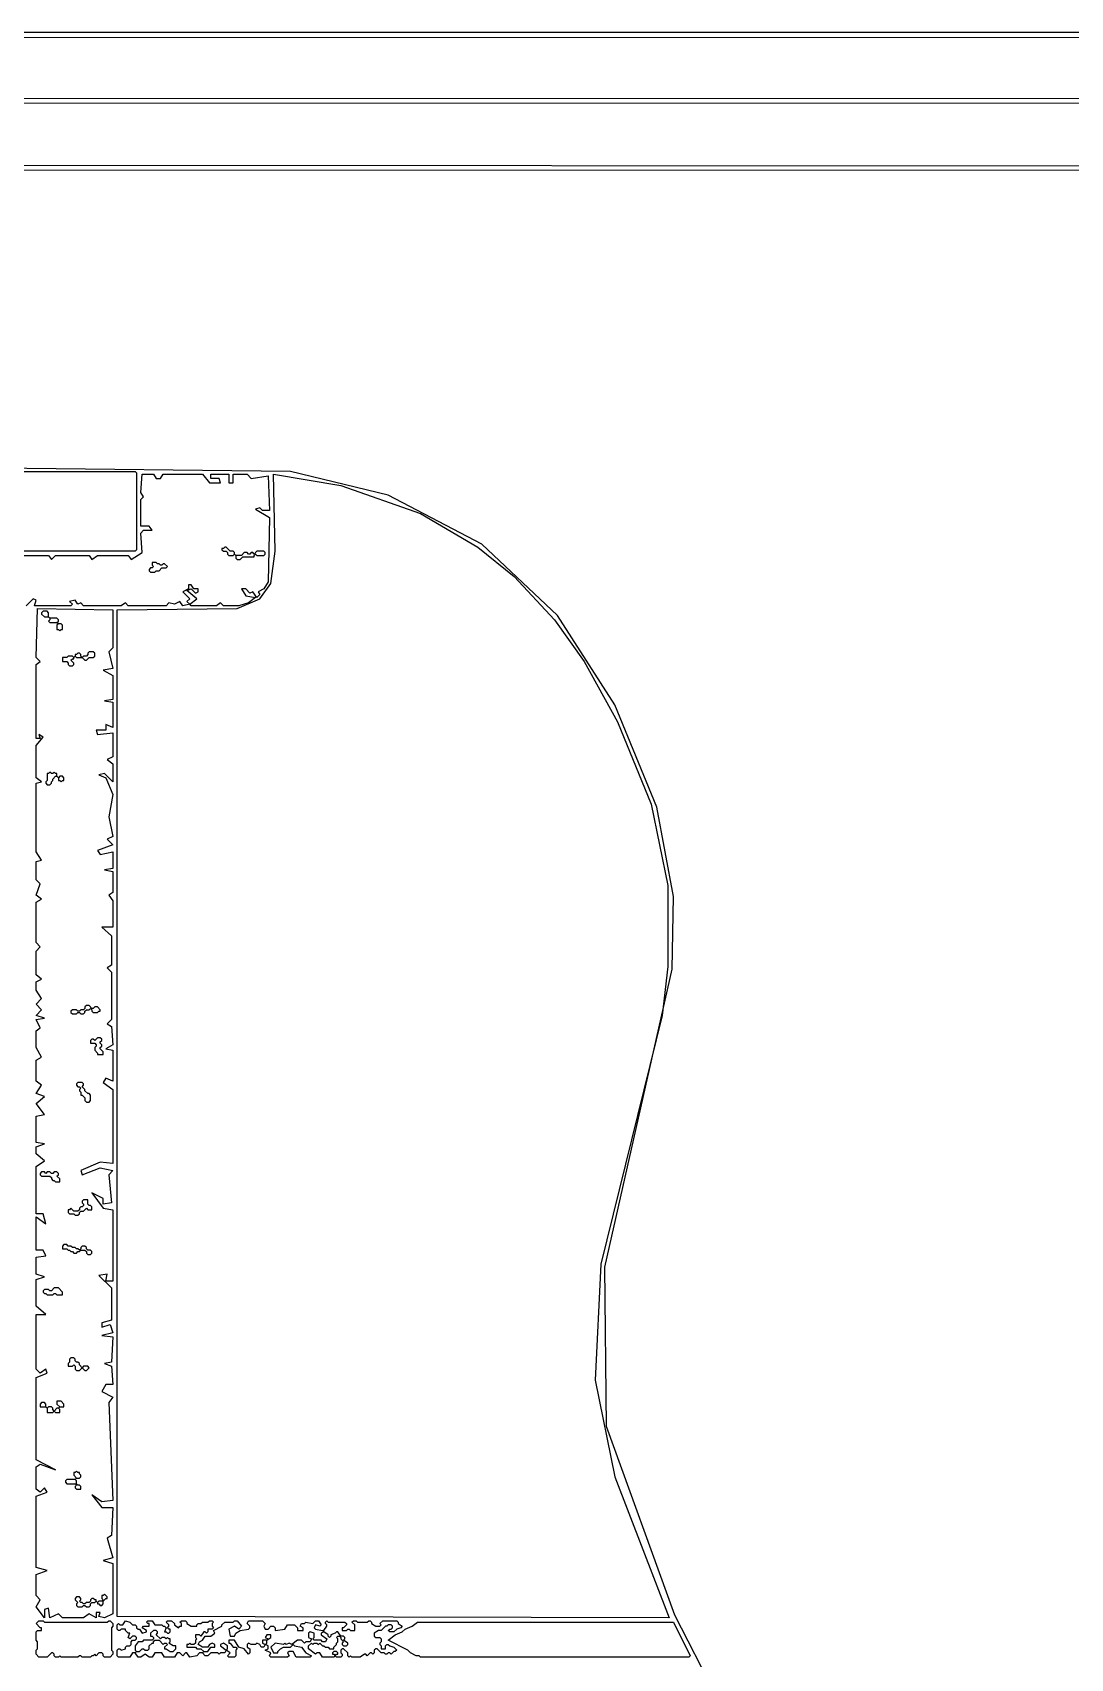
# Model space of a CAD drawing. Extents: x 17 to 323, y -435 to -5.
# Drawn here: x 95.6 to 169.8, y -121 to -4.7 of the extents above; entities that cross this region are included whole.
import ezdxf

# ---------------------------------------------------------------- set-up
doc = ezdxf.new("R2010")
doc.units = 0

msp = doc.modelspace()

# ---------------------------------------------------------------- linework, layer by layer
at = {"layer": 'CONTOURS'}
for p, q in [((322.7, -4.7), (17, -4.7)), ((17.3, -5), (322.5, -5.1)), ((318.1, -9.5), (21.6, -9.4)), ((21.9, -9.7), (317.8, -9.8)), ((313.3, -14.3), (26.4, -14.2)), ((26.7, -14.5), (313, -14.6)), ((114, -36.1), (86.5, -35.8)), ((93.8, -36.1), (102.9, -36.1)), ((102.9, -36.1), (103, -36.2)), ((103, -36.2), (103, -41.7)), ((103.3, -37.6), (103.4, -36.3)), ((103.4, -36.3), (104.2, -36.3)), ((104.2, -36.3), (104.4, -36.6)), ((104.4, -36.6), (104.7, -36.6)), ((104.7, -36.6), (104.9, -36.3)), ((104.9, -36.3), (107.7, -36.3)), ((107.7, -36.3), (108.2, -36.9)), ((108.2, -36.9), (109, -36.9)), ((108.3, -36.6), (108.3, -36.3)), ((108.3, -36.3), (109.6, -36.3)), ((108.9, -36.6), (108.3, -36.6)), ((109, -36.9), (108.9, -36.6)), ((109.6, -36.3), (109.6, -36.9)), ((109.6, -36.9), (109.9, -36.9)), ((109.9, -36.9), (109.9, -36.3)), ((109.9, -36.3), (110.9, -36.3)), ((110.9, -36.3), (111.2, -36.6)), ((111.2, -36.6), (112.4, -36.4)), ((112.4, -36.4), (112.5, -38.9)), ((112.8, -36.3), (117.6, -37.1)), ((112.9, -41.8), (112.8, -36.3)), ((121, -37.8), (114, -36.1)), ((117.6, -37.1), (123.3, -39.1)), ((103.5, -37.9), (103.3, -37.6)), ((103.3, -38.1), (103.5, -37.9)), ((103.3, -40), (103.3, -38.1)), ((127.7, -41.3), (121, -37.8)), ((111.8, -38.7), (111.5, -38.8)), ((111.5, -38.8), (112.5, -39.4)), ((112, -38.9), (111.8, -38.7)), ((112.5, -38.9), (112, -38.9)), ((112.5, -39.4), (112.4, -44)), ((123.3, -39.1), (127.4, -41.5)), ((103.9, -40), (103.3, -40)), ((103.3, -40.5), (103.5, -40.3)), ((103.4, -41.9), (103.3, -40.5)), ((103.5, -40.3), (104.1, -40.3)), ((104.1, -40.3), (103.9, -40)), ((102.9, -41.8), (94.7, -41.8)), ((103, -41.7), (102.9, -41.8)), ((109.1, -41.6), (109.1, -41.7)), ((109.2, -41.6), (109.1, -41.6)), ((109.1, -41.7), (109.2, -41.8)), ((109.3, -41.5), (109.2, -41.6)), ((109.2, -41.8), (109.4, -41.8)), ((109.4, -41.5), (109.3, -41.5)), ((109.7, -41.8), (109.4, -41.5)), ((109.4, -41.8), (109.5, -41.9)), ((109.9, -41.8), (109.7, -41.8)), ((110, -41.9), (109.9, -41.8)), ((111.6, -41.8), (111.4, -42)), ((112.1, -41.8), (111.6, -41.8)), ((112.2, -41.9), (112.1, -41.8)), ((112.6, -44.1), (112.9, -41.8)), ((127.4, -41.5), (130, -43.6)), ((133.1, -46.4), (127.7, -41.3)), ((94.2, -42.1), (96.7, -42.1)), ((96.7, -42.1), (96.9, -42.4)), ((96.9, -42.4), (97.2, -42.1)), ((97.2, -42.1), (99.6, -42.1)), ((99.6, -42.1), (99.8, -42.4)), ((99.8, -42.4), (100.2, -42.1)), ((100.2, -42.1), (102.4, -42.1)), ((102.4, -42.1), (102.6, -42.4)), ((102.6, -42.4), (103.4, -41.9)), ((104, -43), (103.9, -43.1)), ((104.1, -43), (104, -43)), ((104.4, -42.6), (104.1, -42.6)), ((104.1, -42.6), (104.1, -42.8)), ((104.1, -42.8), (104.2, -42.9)), ((104.2, -42.9), (104.1, -43)), ((104.5, -42.7), (104.4, -42.6)), ((104.6, -42.7), (104.5, -42.7)), ((104.7, -42.8), (104.6, -42.7)), ((104.6, -43.2), (104.8, -43)), ((104.8, -42.8), (104.7, -42.8)), ((104.9, -42.7), (104.8, -42.8)), ((104.8, -43), (105.1, -43)), ((105, -42.7), (104.9, -42.7)), ((105.2, -42.9), (105, -42.7)), ((105.1, -43), (105.2, -42.9)), ((109.5, -41.9), (109.5, -42)), ((109.5, -42), (109.6, -42.1)), ((109.6, -42.1), (109.9, -42.1)), ((109.9, -42.1), (110, -42)), ((110, -42), (110, -41.9)), ((110, -42), (110.1, -42.1)), ((110.1, -42.1), (110, -42)), ((110.1, -42.1), (110.1, -42.3)), ((110.5, -42.1), (110.1, -42.1)), ((110.1, -42.3), (110.2, -42.4)), ((110.2, -42.4), (110.4, -42.4)), ((110.4, -42.4), (110.6, -42.2)), ((110.7, -41.9), (110.5, -42.1)), ((110.6, -42.2), (111.4, -42.2)), ((110.9, -41.9), (110.7, -41.9)), ((111, -42), (110.9, -41.9)), ((111.1, -42), (111, -42)), ((111.2, -41.9), (111.1, -42)), ((111.3, -41.9), (111.2, -41.9)), ((111.4, -42), (111.3, -41.9)), ((111.4, -42.1), (111.5, -42)), ((111.4, -42.2), (111.4, -42.1)), ((111.5, -42), (111.6, -42.1)), ((111.6, -42.1), (112.1, -42.1)), ((112.1, -42.1), (112.2, -42)), ((112.2, -42), (112.2, -41.9)), ((103.9, -43.1), (103.9, -43.2)), ((103.9, -43.2), (104, -43.3)), ((104, -43.3), (104.3, -43.3)), ((104.3, -43.3), (104.4, -43.2)), ((104.4, -43.2), (104.6, -43.2)), ((111.8, -45.2), (112.6, -44.1)), ((112.4, -44), (112.1, -44.5)), ((130, -43.6), (132.9, -46.7)), ((95.6, -45.2), (95.1, -45.7)), ((95.8, -45.3), (95.6, -45.2)), ((95.7, -45.7), (95.8, -45.3)), ((98.6, -45.3), (98.2, -45.4)), ((98.8, -45.6), (98.6, -45.3)), ((106.7, -44.5), (106.3, -44.7)), ((106.3, -44.7), (106.8, -45.2)), ((106.6, -44.6), (106.9, -44.5)), ((107.3, -45.2), (106.6, -44.6)), ((106.8, -45.2), (106.6, -45.4)), ((106.9, -44.2), (106.7, -44.2)), ((106.7, -44.2), (106.7, -44.5)), ((106.8, -45.6), (107.3, -45.2)), ((107.1, -44.5), (106.9, -44.2)), ((106.9, -44.5), (107.2, -44.8)), ((107.4, -44.5), (107.1, -44.5)), ((107.2, -44.8), (107.4, -44.7)), ((107.4, -44.7), (107.4, -44.5)), ((110.2, -45.9), (111.8, -45.2)), ((110.8, -44.5), (110.5, -44.5)), ((110.5, -44.5), (110.8, -45)), ((111.1, -44.8), (110.8, -44.5)), ((110.8, -45), (111.5, -45.1)), ((111.5, -45.1), (111, -45.5)), ((111.3, -44.7), (111.1, -44.8)), ((111.6, -45.1), (111.3, -44.7)), ((111.8, -44.9), (111.6, -45.1)), ((112.1, -44.5), (111.7, -44.7)), ((111.7, -44.7), (111.8, -44.9)), ((98.3, -45.7), (95.7, -45.7)), ((95.8, -49.4), (95.9, -45.9)), ((95.9, -45.9), (101.3, -46)), ((96.3, -46.1), (96.2, -46.2)), ((96.2, -46.2), (96.2, -46.3)), ((96.2, -46.3), (96.4, -46.5)), ((96.6, -46.1), (96.3, -46.1)), ((96.4, -46.5), (96.7, -46.5)), ((96.7, -46.2), (96.6, -46.1)), ((96.7, -46.5), (96.7, -46.2)), ((96.7, -46.5), (96.8, -46.6)), ((96.8, -46.6), (96.7, -46.5)), ((98.2, -45.4), (98.4, -45.6)), ((98.4, -45.6), (98.3, -45.7)), ((99, -45.5), (98.8, -45.6)), ((99.2, -45.7), (99, -45.5)), ((101.9, -45.7), (99.2, -45.7)), ((101.3, -46), (101.3, -48.7)), ((101.6, -46), (110.2, -45.9)), ((101.6, -118), (101.6, -46)), ((102.2, -45.5), (101.9, -45.7)), ((102.4, -45.7), (102.2, -45.5)), ((105.1, -45.7), (102.4, -45.7)), ((105.3, -45.5), (105.1, -45.7)), ((105.7, -45.6), (105.3, -45.5)), ((106.1, -45.4), (105.7, -45.6)), ((106.3, -45.7), (106.1, -45.4)), ((106.8, -45.6), (106.3, -45.7)), ((106.6, -45.4), (106.8, -45.6)), ((106.9, -45.7), (106.8, -45.6)), ((108.7, -45.7), (106.9, -45.7)), ((109, -45.5), (108.7, -45.7)), ((109.2, -45.7), (109, -45.5)), ((110.3, -45.7), (109.2, -45.7)), ((111, -45.5), (110.3, -45.7)), ((137.2, -52.8), (133.1, -46.4)), ((96.8, -46.7), (96.7, -46.8)), ((96.7, -46.8), (96.8, -46.9)), ((96.8, -46.6), (96.8, -46.7)), ((97.3, -46.6), (96.8, -46.6)), ((96.8, -46.9), (97.3, -46.9)), ((97.4, -46.7), (97.3, -46.6)), ((97.3, -46.9), (97.4, -46.8)), ((97.3, -46.9), (97.4, -47)), ((97.4, -47), (97.3, -46.9)), ((97.4, -47), (97.3, -47.1)), ((97.3, -47.1), (97.3, -47.4)), ((97.3, -47.4), (97.4, -47.4)), ((97.4, -46.8), (97.4, -46.7)), ((97.6, -47), (97.4, -47)), ((97.4, -47.4), (97.5, -47.5)), ((97.5, -47.5), (97.6, -47.4)), ((97.7, -47.1), (97.6, -47)), ((97.6, -47.4), (97.7, -47.4)), ((97.7, -47.4), (97.7, -47.1)), ((132.9, -46.7), (135, -49.7)), ((101.3, -48.7), (101, -49)), ((96.1, -49.7), (95.8, -49.4)), ((95.8, -49.9), (96.1, -49.7)), ((95.8, -55.2), (95.8, -49.9)), ((98, -49.4), (97.7, -49.4)), ((97.7, -49.4), (97.7, -49.7)), ((97.7, -49.7), (98, -49.7)), ((98.1, -49.3), (98, -49.4)), ((98, -49.7), (98.1, -49.8)), ((98.4, -49.3), (98.1, -49.3)), ((98.1, -49.8), (98.1, -49.9)), ((98.1, -49.9), (98.2, -50)), ((98.2, -50), (98.4, -50)), ((98.3, -49.6), (98.4, -49.5)), ((98.5, -49.8), (98.3, -49.6)), ((98.5, -49.4), (98.4, -49.3)), ((98.4, -49.5), (98.5, -49.5)), ((98.4, -50), (98.5, -49.9)), ((98.6, -49.3), (98.5, -49.4)), ((98.5, -49.4), (98.6, -49.3)), ((98.5, -49.5), (98.5, -49.4)), ((98.5, -49.9), (98.5, -49.8)), ((98.7, -49.2), (98.6, -49.2)), ((98.6, -49.2), (98.6, -49.3)), ((98.6, -49.3), (98.7, -49.4)), ((98.8, -49.1), (98.7, -49.2)), ((98.7, -49.4), (99.1, -49.4)), ((98.9, -49.1), (98.8, -49.1)), ((99, -49.2), (98.9, -49.1)), ((99, -49.3), (99, -49.2)), ((99.1, -49.4), (99, -49.3)), ((99.2, -49.3), (99.1, -49.4)), ((99.1, -49.4), (99.3, -49.6)), ((99.4, -49.3), (99.2, -49.3)), ((99.3, -49.6), (99.4, -49.6)), ((99.5, -49.2), (99.4, -49.3)), ((99.4, -49.6), (99.6, -49.4)), ((99.6, -49), (99.5, -49.1)), ((99.5, -49.1), (99.5, -49.2)), ((99.9, -49), (99.6, -49)), ((99.6, -49.4), (99.9, -49.4)), ((100, -49.1), (99.9, -49)), ((99.9, -49.4), (100, -49.3)), ((100, -49.3), (100, -49.1)), ((101, -49), (101.3, -50.2)), ((135, -49.7), (137.4, -54)), ((101.3, -50.2), (100.6, -50.3)), ((100.6, -50.3), (101.3, -50.7)), ((101.3, -50.7), (101.3, -52.4)), ((101.3, -52.4), (100.7, -52.5)), ((100.7, -52.5), (101.3, -52.6)), ((101.3, -52.6), (101.3, -54.4)), ((140.2, -60.1), (137.2, -52.8)), ((100.8, -54.6), (100.1, -54.6)), ((100.1, -54.6), (100.2, -54.9)), ((101.3, -54.4), (100.8, -54.2)), ((100.8, -54.2), (100.8, -54.6)), ((137.4, -54), (139.8, -59.9)), ((95.8, -55.7), (96.3, -55.1)), ((96.1, -55.2), (95.8, -55.2)), ((95.8, -58), (95.8, -55.7)), ((96.3, -55.1), (96, -54.9)), ((96, -54.9), (96.1, -55.2)), ((100.2, -54.9), (101.3, -54.8)), ((101.3, -54.8), (101.3, -56.5)), ((101.3, -56.5), (100.9, -56.7)), ((100.9, -56.7), (101.3, -57)), ((96.2, -58.3), (95.8, -58)), ((96.7, -57.7), (96.6, -57.7)), ((96.6, -57.7), (96.6, -58.2)), ((96.8, -57.6), (96.7, -57.7)), ((96.9, -57.7), (96.8, -57.6)), ((97, -57.7), (96.9, -57.7)), ((97.1, -57.6), (97, -57.7)), ((97, -58.1), (97.2, -57.9)), ((97, -58.2), (97, -58.1)), ((97.2, -57.7), (97.1, -57.6)), ((97.3, -57.7), (97.2, -57.7)), ((97.2, -57.9), (97.3, -57.9)), ((97.3, -57.9), (97.3, -57.7)), ((97.3, -57.9), (97.4, -58)), ((97.4, -58), (97.3, -57.9)), ((97.5, -57.9), (97.4, -58)), ((97.4, -58), (97.4, -58.2)), ((97.7, -57.9), (97.5, -57.9)), ((97.8, -58), (97.7, -57.9)), ((97.8, -58.2), (97.8, -58)), ((100.7, -57.7), (100.3, -57.8)), ((100.3, -57.8), (100.8, -58)), ((101.3, -58.3), (100.7, -57.7)), ((100.8, -58), (101.3, -59.2)), ((101.3, -57), (101.3, -58.3)), ((95.8, -58.4), (96.2, -58.3)), ((95.8, -63.3), (95.8, -58.4)), ((96.6, -58.2), (96.5, -58.3)), ((96.5, -58.3), (96.5, -58.4)), ((96.5, -58.4), (96.6, -58.5)), ((96.6, -58.5), (96.8, -58.5)), ((96.8, -58.5), (96.9, -58.4)), ((96.9, -58.3), (97, -58.2)), ((96.9, -58.4), (96.9, -58.3)), ((97.4, -58.2), (97.5, -58.2)), ((97.5, -58.2), (97.6, -58.3)), ((97.6, -58.3), (97.7, -58.2)), ((97.7, -58.2), (97.8, -58.2)), ((101.3, -59.2), (101, -60.8)), ((139.8, -59.9), (141, -65.7)), ((141.4, -66.5), (140.2, -60.1)), ((101, -60.8), (101.3, -62.2)), ((101.3, -62.8), (100.2, -63.2)), ((101.3, -62.2), (100.9, -62.4)), ((100.9, -62.4), (101.3, -62.8)), ((96.2, -63.9), (95.8, -63.3)), ((95.8, -64), (96.2, -63.9)), ((100.2, -63.2), (100.4, -63.5)), ((100.4, -63.5), (101.3, -63.3)), ((101.3, -63.3), (101.3, -64.5)), ((95.8, -65.3), (95.8, -64)), ((101.3, -64.5), (100.7, -64.6)), ((100.7, -64.6), (101.3, -64.7)), ((101.3, -64.7), (101.3, -66.2)), ((96.1, -65.6), (95.8, -65.3)), ((95.8, -66.4), (96.1, -65.6)), ((101.3, -66.2), (101, -66.4)), ((141, -65.7), (141, -71.5)), ((96.2, -66.7), (95.8, -66.4)), ((95.8, -66.9), (96.2, -66.7)), ((95.8, -69.8), (95.8, -66.9)), ((101, -66.4), (101.3, -66.8)), ((101.3, -66.8), (101.3, -68.7)), ((141.3, -71.7), (141.4, -66.5)), ((101.3, -68.7), (100.5, -68.7)), ((100.5, -68.7), (101.2, -69.3)), ((101.2, -69.3), (101.2, -71.4)), ((96.1, -70.1), (95.8, -69.8)), ((95.8, -70.4), (96.1, -70.1)), ((95.8, -72.1), (95.8, -70.4)), ((96.2, -72.4), (95.8, -72.1)), ((101.2, -71.4), (100.9, -71.6)), ((100.9, -71.6), (101.2, -71.9)), ((101.2, -71.9), (101.2, -75.3)), ((136.5, -93), (141.3, -71.7)), ((141, -71.5), (140.6, -75)), ((95.8, -72.6), (96.2, -72.4)), ((95.8, -73.2), (95.8, -72.6)), ((96.2, -73.8), (95.8, -73.2)), ((95.8, -74.2), (96.2, -73.8)), ((96.2, -74.6), (95.8, -74.2)), ((99.4, -74.3), (99.3, -74.4)), ((99.3, -74.4), (99.3, -74.5)), ((99.6, -74.3), (99.4, -74.3)), ((99.8, -74.5), (99.6, -74.3)), ((100, -74.4), (99.9, -74.5)), ((100.2, -74.4), (100, -74.4)), ((100.4, -74.6), (100.2, -74.4)), ((95.8, -75), (96.2, -74.6)), ((96.4, -75.2), (95.8, -75)), ((95.8, -75.3), (96.4, -75.2)), ((96.1, -75.9), (95.8, -75.3)), ((98.4, -74.6), (98.3, -74.7)), ((98.3, -74.7), (98.3, -74.8)), ((98.3, -74.8), (98.4, -74.9)), ((98.7, -74.6), (98.4, -74.6)), ((98.4, -74.9), (98.7, -74.9)), ((98.8, -74.7), (98.7, -74.6)), ((98.7, -74.9), (98.8, -74.8)), ((98.9, -74.7), (98.8, -74.7)), ((98.8, -74.8), (98.9, -74.8)), ((99, -74.6), (98.9, -74.7)), ((98.9, -74.8), (99, -74.9)), ((99.2, -74.6), (99, -74.6)), ((99, -74.9), (99.2, -74.9)), ((99.3, -74.5), (99.2, -74.6)), ((99.2, -74.9), (99.3, -74.8)), ((99.3, -74.7), (99.4, -74.6)), ((99.3, -74.8), (99.3, -74.7)), ((99.4, -74.6), (99.6, -74.6)), ((99.6, -74.6), (99.7, -74.5)), ((99.7, -74.5), (99.8, -74.6)), ((99.9, -74.5), (99.8, -74.5)), ((99.8, -74.6), (99.8, -74.7)), ((99.8, -74.7), (99.9, -74.8)), ((99.9, -74.8), (100.2, -74.8)), ((100.2, -74.8), (100.3, -74.7)), ((100.3, -74.7), (100.4, -74.7)), ((100.4, -74.7), (100.4, -74.6)), ((101.2, -75.3), (100.9, -75.6)), ((140.6, -75), (136.2, -92.8)), ((95.8, -76.1), (96.1, -75.9)), ((95.8, -77.3), (95.8, -76.1)), ((99.8, -76.7), (99.7, -76.8)), ((99.9, -76.7), (99.8, -76.7)), ((100, -76.8), (99.9, -76.7)), ((100.2, -76.6), (100, -76.8)), ((100.4, -76.6), (100.2, -76.6)), ((100.5, -76.7), (100.4, -76.6)), ((100.5, -76.8), (100.5, -76.7)), ((100.9, -75.6), (101.2, -75.8)), ((101.2, -75.8), (101.3, -77.1)), ((96.2, -78), (95.8, -77.3)), ((99.7, -76.8), (99.7, -77)), ((99.7, -77), (100, -77)), ((100, -77), (100.1, -77.1)), ((100.1, -77.2), (100, -77.3)), ((100, -77.3), (100, -77.5)), ((100, -77.5), (100.2, -77.7)), ((100.1, -77.1), (100.1, -77.2)), ((100.2, -77.7), (100.2, -77.8)), ((100.2, -77.8), (100.6, -77.8)), ((100.4, -76.9), (100.5, -76.8)), ((100.4, -77), (100.4, -76.9)), ((100.5, -77.1), (100.4, -77)), ((100.4, -77.3), (100.5, -77.2)), ((100.4, -77.4), (100.4, -77.3)), ((100.6, -77.6), (100.4, -77.4)), ((100.5, -77.2), (100.5, -77.1)), ((100.6, -77.8), (100.6, -77.6)), ((101.3, -77.1), (100.8, -77.4)), ((100.8, -77.4), (101.3, -77.5)), ((101.3, -77.5), (101.3, -79.7)), ((95.8, -78.2), (96.2, -78)), ((95.8, -79.7), (95.8, -78.2)), ((96.2, -80), (95.8, -79.7)), ((95.8, -80.6), (96.2, -80)), ((98.8, -79.8), (98.7, -79.9)), ((98.7, -79.9), (98.7, -80)), ((98.7, -80), (98.8, -80.1)), ((99.1, -79.8), (98.8, -79.8)), ((98.8, -80.1), (98.9, -80.1)), ((98.9, -80.1), (99, -80.2)), ((99, -80.2), (98.9, -80.3)), ((99.2, -79.9), (99.1, -79.8)), ((99.1, -80.1), (99.2, -80)), ((99.3, -80.3), (99.1, -80.1)), ((99.2, -80), (99.2, -79.9)), ((100.8, -79.5), (100.6, -79.8)), ((100.6, -79.8), (101.3, -80.3)), ((101.3, -79.7), (100.8, -79.5)), ((96.4, -80.8), (95.8, -80.6)), ((95.8, -81.3), (96.4, -80.8)), ((96.4, -82.1), (95.8, -81.3)), ((98.9, -80.3), (98.9, -80.4)), ((98.9, -80.4), (99, -80.5)), ((99, -80.5), (99, -80.7)), ((99, -80.7), (99.1, -80.7)), ((99.1, -80.7), (99.3, -80.9)), ((99.3, -80.4), (99.3, -80.3)), ((99.5, -80.6), (99.3, -80.4)), ((99.3, -80.9), (99.3, -81.1)), ((99.3, -81.1), (99.4, -81.2)), ((99.4, -81.2), (99.6, -81.2)), ((99.6, -80.6), (99.5, -80.6)), ((99.7, -80.7), (99.6, -80.6)), ((99.6, -81.2), (99.7, -81.1)), ((99.7, -81.1), (99.7, -80.7)), ((101.3, -80.3), (101.3, -85.6)), ((95.8, -82.2), (96.4, -82.1)), ((95.8, -84.1), (95.8, -82.2)), ((96.4, -84.2), (95.8, -84.1)), ((95.8, -84.4), (96.4, -84.2)), ((95.8, -84.9), (95.8, -84.4)), ((96.4, -85.4), (95.8, -84.9)), ((95.8, -85.8), (96.4, -85.4)), ((95.8, -89.2), (95.8, -85.8)), ((100.4, -85.5), (99, -86.1)), ((99.1, -86.4), (100.4, -85.9)), ((101.3, -85.6), (100.4, -85.5)), ((100.4, -85.9), (101.3, -86.1)), ((96.2, -86.2), (96.1, -86.3)), ((96.1, -86.3), (96.1, -86.4)), ((96.1, -86.4), (96.2, -86.5)), ((96.4, -86.2), (96.2, -86.2)), ((96.2, -86.5), (96.8, -86.5)), ((96.5, -86.3), (96.4, -86.2)), ((96.6, -86.2), (96.5, -86.3)), ((96.8, -86.2), (96.6, -86.2)), ((96.9, -86.3), (96.8, -86.2)), ((96.8, -86.5), (96.9, -86.6)), ((97, -86.3), (96.9, -86.3)), ((96.9, -86.6), (96.9, -86.7)), ((96.9, -86.7), (97, -86.8)), ((97.1, -86.2), (97, -86.3)), ((97, -86.8), (97.1, -86.8)), ((97.3, -86.2), (97.1, -86.2)), ((97.1, -86.8), (97.2, -86.9)), ((97.2, -86.9), (97.5, -86.9)), ((97.4, -86.3), (97.3, -86.2)), ((97.3, -86.5), (97.4, -86.4)), ((97.5, -86.7), (97.3, -86.5)), ((97.4, -86.4), (97.4, -86.3)), ((97.5, -86.9), (97.5, -86.7)), ((99, -86.1), (99.1, -86.4)), ((101.3, -86.1), (101, -86.4)), ((101, -86.4), (101.2, -88.4)), ((99.2, -88.2), (99.1, -88.3)), ((99.1, -88.3), (99.1, -88.4)), ((99.5, -88.2), (99.2, -88.2)), ((99.5, -88.5), (99.5, -88.2)), ((100.6, -88.1), (99.8, -87.7)), ((99.8, -87.7), (100.6, -88.8)), ((100.6, -88.5), (100.6, -88.1)), ((96.3, -89.2), (95.8, -89.2)), ((95.8, -91.8), (95.8, -89.4)), ((95.8, -89.4), (96.5, -89.9)), ((96.5, -89.9), (96.3, -89.2)), ((98.2, -88.9), (98.1, -88.9)), ((98.1, -88.9), (98.1, -89.1)), ((98.1, -89.1), (98.2, -89.2)), ((98.3, -88.8), (98.2, -88.9)), ((98.2, -89.2), (98.5, -89.2)), ((98.5, -89), (98.3, -88.8)), ((98.8, -89), (98.5, -89)), ((98.5, -89.2), (98.6, -89.3)), ((98.6, -89.3), (98.8, -89.3)), ((98.9, -88.9), (98.8, -89)), ((98.8, -89.3), (98.9, -89.2)), ((99, -88.7), (98.9, -88.8)), ((98.9, -88.8), (98.9, -88.9)), ((98.9, -89.1), (99, -89)), ((98.9, -89.2), (98.9, -89.1)), ((99.1, -88.7), (99, -88.7)), ((99, -89), (99.2, -89)), ((99.1, -88.4), (99.2, -88.5)), ((99.2, -88.6), (99.1, -88.7)), ((99.2, -88.5), (99.2, -88.6)), ((99.2, -89), (99.4, -88.8)), ((99.4, -88.8), (99.5, -88.9)), ((99.6, -88.6), (99.5, -88.5)), ((99.5, -88.9), (99.8, -88.9)), ((99.7, -88.6), (99.6, -88.6)), ((99.8, -88.7), (99.7, -88.6)), ((99.8, -88.9), (99.8, -88.7)), ((101.2, -88.4), (100.6, -88.5)), ((100.6, -88.8), (101.3, -88.9)), ((101.3, -88.9), (101.3, -94)), ((96.3, -91.8), (95.8, -91.8)), ((96.5, -92.2), (96.3, -91.8)), ((97.8, -91.4), (97.7, -91.5)), ((97.7, -91.5), (97.7, -91.7)), ((97.7, -91.7), (98, -91.7)), ((98, -91.4), (97.8, -91.4)), ((98.1, -91.5), (98, -91.4)), ((98, -91.7), (98.1, -91.8)), ((98.3, -91.5), (98.1, -91.5)), ((98.1, -91.8), (98.2, -91.8)), ((98.2, -91.8), (98.3, -91.9)), ((98.4, -91.6), (98.3, -91.5)), ((98.6, -91.6), (98.4, -91.6)), ((98.7, -91.7), (98.6, -91.6)), ((98.8, -91.7), (98.7, -91.7)), ((98.9, -91.8), (98.8, -91.7)), ((99, -91.7), (98.9, -91.8)), ((98.9, -91.9), (99, -91.8)), ((99.1, -91.5), (99, -91.6)), ((99, -91.6), (99, -91.7)), ((99, -91.8), (99.3, -91.8)), ((99.3, -91.5), (99.1, -91.5)), ((99.4, -91.6), (99.3, -91.5)), ((99.3, -91.8), (99.4, -91.9)), ((99.4, -91.7), (99.4, -91.6)), ((99.5, -91.8), (99.4, -91.7)), ((99.7, -91.8), (99.5, -91.8)), ((99.8, -91.9), (99.7, -91.8)), ((95.8, -92.3), (96.5, -92.2)), ((95.8, -93.5), (95.8, -92.3)), ((98.3, -91.9), (98.4, -91.9)), ((98.4, -91.9), (98.5, -92)), ((98.5, -92), (98.7, -92)), ((98.7, -92), (98.8, -91.9)), ((98.8, -91.9), (98.9, -91.9)), ((99.4, -91.9), (99.4, -92)), ((99.4, -92), (99.5, -92.1)), ((99.5, -92.1), (99.7, -92.1)), ((99.7, -92.1), (99.8, -92)), ((99.8, -92), (99.8, -91.9)), ((136.2, -92.8), (135.8, -101.1)), ((136.6, -104.4), (136.5, -93)), ((96.4, -93.7), (95.8, -93.5)), ((95.8, -93.9), (96.4, -93.7)), ((95.8, -95.8), (95.8, -93.9)), ((100.9, -93.5), (100.3, -93.6)), ((100.3, -93.6), (101.2, -94.5)), ((100.8, -94), (100.9, -93.5)), ((101.3, -94), (100.8, -94)), ((96.4, -94.6), (96.3, -94.7)), ((96.3, -94.7), (96.3, -94.8)), ((96.3, -94.8), (96.4, -94.9)), ((96.7, -94.6), (96.4, -94.6)), ((96.4, -94.9), (96.5, -94.9)), ((96.5, -94.9), (96.6, -95)), ((96.6, -95), (97, -95)), ((96.8, -94.7), (96.7, -94.6)), ((96.9, -94.7), (96.8, -94.7)), ((97.1, -94.5), (96.9, -94.7)), ((97, -95), (97.1, -94.9)), ((97.4, -94.5), (97.1, -94.5)), ((97.1, -94.9), (97.2, -94.9)), ((97.2, -94.9), (97.3, -95)), ((97.3, -95), (97.7, -95)), ((97.7, -94.8), (97.4, -94.5)), ((97.7, -95), (97.7, -94.8)), ((101.2, -94.5), (101.2, -96.8)), ((96.5, -96.4), (95.8, -95.8)), ((95.8, -100.3), (95.8, -96.4)), ((95.8, -96.4), (96.5, -96.4)), ((101.2, -96.8), (100.5, -97)), ((100.5, -97), (100.5, -97.3)), ((100.5, -97.3), (101.1, -97.1)), ((101.1, -97.1), (101.3, -97.7)), ((101.3, -97.7), (100.5, -97.9)), ((100.5, -97.9), (101.3, -98)), ((101.3, -98), (101.2, -99.8)), ((98.2, -99.8), (98.1, -99.9)), ((98.1, -99.9), (98.1, -100.1)), ((98.3, -99.5), (98.2, -99.6)), ((98.2, -99.6), (98.2, -99.8)), ((98.5, -99.5), (98.3, -99.5)), ((98.4, -100.1), (98.5, -100)), ((98.6, -99.6), (98.5, -99.5)), ((98.5, -100), (98.6, -100.1)), ((98.6, -99.7), (98.6, -99.6)), ((98.7, -99.8), (98.6, -99.7)), ((98.8, -99.8), (98.7, -99.8)), ((98.9, -99.9), (98.8, -99.8)), ((98.9, -100), (98.9, -99.9)), ((99.1, -100.2), (98.9, -100)), ((101.2, -99.8), (100.7, -99.9)), ((100.7, -99.9), (101.2, -100.1)), ((96.1, -100.6), (95.8, -100.3)), ((95.8, -100.9), (96.6, -100.6)), ((95.8, -106.8), (95.8, -100.9)), ((96.5, -100.3), (96.1, -100.6)), ((96.6, -100.6), (96.5, -100.3)), ((98.1, -100.1), (98.4, -100.1)), ((98.6, -100.1), (98.6, -100.3)), ((98.6, -100.3), (98.7, -100.4)), ((98.7, -100.4), (98.9, -100.4)), ((98.9, -100.4), (99.1, -100.2)), ((99.2, -100.1), (99.1, -100.2)), ((99.1, -100.2), (99.3, -100.4)), ((99.5, -100.1), (99.2, -100.1)), ((99.3, -100.4), (99.4, -100.4)), ((99.4, -100.4), (99.6, -100.2)), ((99.6, -100.2), (99.5, -100.1)), ((101.2, -100.1), (101.3, -101.4)), ((135.8, -101.1), (137.2, -108)), ((100.8, -101.4), (100.5, -101.9)), ((100.5, -101.9), (101.3, -102.3)), ((101.3, -101.4), (100.8, -101.4)), ((101.3, -102.3), (101, -102.7)), ((96.2, -102.7), (96.1, -102.8)), ((96.1, -102.8), (96.1, -103)), ((96.1, -103), (96.5, -103)), ((96.4, -102.7), (96.2, -102.7)), ((96.5, -102.8), (96.4, -102.7)), ((96.5, -103), (96.5, -102.8)), ((96.6, -103.1), (96.5, -103)), ((96.5, -103), (96.6, -103.1)), ((96.7, -103), (96.6, -103.1)), ((96.6, -103.1), (96.6, -103.4)), ((96.6, -103.4), (97, -103.4)), ((96.9, -103), (96.7, -103)), ((97, -103.1), (96.9, -103)), ((97, -103.2), (97, -103.1)), ((97.1, -103.3), (97, -103.2)), ((97, -103.4), (97.1, -103.3)), ((97.3, -103.1), (97.1, -103.3)), ((97.1, -103.3), (97.2, -103.4)), ((97.2, -103.4), (97.5, -103.4)), ((97.6, -102.6), (97.3, -102.6)), ((97.3, -102.6), (97.3, -102.8)), ((97.3, -102.8), (97.5, -103)), ((97.4, -103.1), (97.3, -103.1)), ((97.5, -103), (97.4, -103.1)), ((97.4, -103.1), (97.5, -103)), ((97.5, -103.2), (97.4, -103.1)), ((97.5, -103), (97.8, -103)), ((97.5, -103.4), (97.5, -103.2)), ((97.8, -102.8), (97.6, -102.6)), ((97.8, -103), (97.8, -102.8)), ((101, -102.7), (101.3, -109.7)), ((141.5, -117.9), (136.6, -104.4)), ((97.2, -107.5), (95.8, -106.8)), ((95.8, -107.3), (96.1, -107.1)), ((95.8, -108.9), (95.8, -107.3)), ((96.1, -107.1), (97.2, -107.5)), ((98.6, -107.7), (98.5, -107.7)), ((98.5, -107.7), (98.5, -107.9)), ((98.5, -107.9), (98.7, -108.1)), ((98.7, -107.6), (98.6, -107.7)), ((98.7, -108.1), (98.6, -108.2)), ((98.6, -108.2), (98.7, -108.1)), ((98.8, -107.7), (98.7, -107.6)), ((98.7, -108.1), (98.9, -108.1)), ((98.9, -107.7), (98.8, -107.7)), ((98.9, -107.8), (98.9, -107.7)), ((99, -107.9), (98.9, -107.8)), ((98.9, -108.1), (99, -108)), ((99, -108), (99, -107.9)), ((137.2, -108), (141.1, -118.1)), ((96.1, -109.1), (95.8, -108.9)), ((95.8, -109.4), (96.6, -109.1)), ((96.4, -108.8), (96.1, -109.1)), ((96.6, -109.1), (96.4, -108.8)), ((98, -108.2), (97.9, -108.3)), ((97.9, -108.3), (97.9, -108.4)), ((97.9, -108.4), (98, -108.5)), ((98.6, -108.2), (98, -108.2)), ((98, -108.5), (98.6, -108.5)), ((98.7, -108.3), (98.6, -108.2)), ((98.6, -108.5), (98.7, -108.6)), ((98.7, -108.6), (98.6, -108.7)), ((98.6, -108.7), (98.6, -108.8)), ((98.6, -108.8), (98.7, -108.9)), ((98.7, -108.5), (98.7, -108.3)), ((98.8, -108.6), (98.7, -108.5)), ((98.7, -108.9), (99, -108.9)), ((98.9, -108.6), (98.8, -108.6)), ((99, -108.7), (98.9, -108.6)), ((99, -108.9), (99, -108.7)), ((100.5, -109.8), (99.8, -109.3)), ((99.8, -109.3), (100.5, -110.2)), ((95.8, -114.5), (95.8, -109.4)), ((101.3, -109.7), (100.5, -109.8)), ((100.5, -110.2), (101.3, -110.2)), ((101.3, -110.2), (101.2, -112.2)), ((101.2, -112.2), (100.9, -112.4)), ((100.9, -112.4), (101.3, -113.8)), ((101.3, -113.8), (100.6, -114)), ((96.6, -114.7), (95.8, -114.5)), ((95.8, -115), (96.6, -114.7)), ((95.8, -116.5), (95.8, -115)), ((100.6, -114), (101.3, -114.2)), ((101.3, -114.2), (101.3, -117.8)), ((96.1, -116.8), (95.8, -116.5)), ((95.8, -117.3), (96.1, -116.8)), ((96.4, -118.1), (95.8, -117.3)), ((96.7, -117.4), (96.4, -117.5)), ((96.8, -118.1), (96.7, -117.4)), ((98.7, -116.6), (98.6, -116.7)), ((98.6, -116.7), (98.6, -116.8)), ((98.6, -116.8), (98.8, -117)), ((98.9, -116.6), (98.7, -116.6)), ((98.8, -117), (98.7, -117.1)), ((98.7, -117.1), (98.7, -117.2)), ((98.7, -117.2), (98.8, -117.3)), ((98.8, -117.3), (99.1, -117.3)), ((99, -116.7), (98.9, -116.6)), ((98.9, -116.9), (99, -116.8)), ((99, -117), (98.9, -116.9)), ((99, -116.8), (99, -116.7)), ((99.1, -117), (99, -117)), ((99.2, -117.1), (99.1, -117)), ((99.1, -117.3), (99.2, -117.2)), ((99.3, -117.1), (99.2, -117.1)), ((99.2, -117.2), (99.3, -117.2)), ((99.4, -117), (99.3, -117.1)), ((99.3, -117.2), (99.4, -117.3)), ((99.6, -117), (99.4, -117)), ((99.4, -117.3), (99.6, -117.3)), ((99.7, -116.9), (99.6, -117)), ((99.6, -117.3), (99.7, -117.2)), ((99.8, -116.7), (99.7, -116.8)), ((99.7, -116.8), (99.7, -116.9)), ((99.7, -117.1), (99.8, -117)), ((99.7, -117.2), (99.7, -117.1)), ((99.9, -116.7), (99.8, -116.7)), ((99.8, -117), (100, -117)), ((100, -116.8), (99.9, -116.7)), ((100.1, -116.8), (100, -116.8)), ((100, -117), (100.1, -116.9)), ((100.1, -116.9), (100.1, -116.8)), ((100.2, -117), (100.1, -116.9)), ((100.1, -116.9), (100.2, -117)), ((100.3, -116.9), (100.2, -117)), ((100.2, -117), (100.2, -117.1)), ((100.2, -117.1), (100.3, -117.1)), ((100.5, -116.9), (100.3, -116.9)), ((100.3, -117.1), (100.4, -117.2)), ((100.4, -117.2), (100.5, -117.2)), ((100.6, -116.5), (100.5, -116.5)), ((100.5, -116.5), (100.5, -116.7)), ((100.5, -116.7), (100.6, -116.8)), ((100.6, -116.8), (100.5, -116.9)), ((100.5, -117.2), (100.6, -117.1)), ((100.7, -116.4), (100.6, -116.5)), ((100.6, -116.9), (100.8, -116.7)), ((100.6, -117.1), (100.6, -116.9)), ((100.9, -116.6), (100.7, -116.4)), ((100.8, -116.7), (100.9, -116.7)), ((100.9, -116.7), (100.9, -116.6)), ((95.8, -118.5), (96, -118.3)), ((96.1, -118.8), (95.8, -118.5)), ((96, -118.3), (96.3, -118.3)), ((96.3, -118.3), (96.4, -118.4)), ((96.4, -117.5), (96.4, -118.1)), ((96.4, -118.4), (100.9, -118.4)), ((97.4, -117.8), (96.8, -118.1)), ((97.7, -118.1), (97.4, -117.8)), ((99.2, -118.1), (97.7, -118.1)), ((99.6, -117.8), (99.2, -118.1)), ((100.1, -118.1), (99.6, -117.8)), ((100.4, -117.7), (100.1, -117.7)), ((100.1, -117.7), (100.1, -118.1)), ((100.3, -118), (100.4, -117.7)), ((100.7, -118.1), (100.3, -118)), ((101.3, -117.8), (100.7, -118.1)), ((100.9, -118.4), (101, -118.3)), ((101, -118.3), (101.1, -118.3)), ((101.1, -118.3), (101.3, -118.5)), ((101.3, -118.5), (101.3, -118.7)), ((141.1, -118.1), (101.6, -118)), ((101.6, -118.6), (101.7, -118.5)), ((101.6, -118.9), (101.6, -118.6)), ((101.7, -118.5), (101.8, -118.6)), ((101.8, -118.6), (102, -118.6)), ((102, -118.6), (102.2, -118.3)), ((102.2, -118.3), (102.5, -118.4)), ((102.5, -118.4), (102.7, -118.6)), ((102.7, -118.6), (102.9, -118.6)), ((102.9, -118.6), (103, -118.7)), ((103.7, -118.4), (103.8, -118.3)), ((103.8, -118.5), (103.7, -118.4)), ((103.8, -118.3), (104.1, -118.3)), ((103.9, -118.5), (103.8, -118.5)), ((103.9, -118.7), (103.9, -118.5)), ((104.1, -118.3), (104.3, -118.6)), ((104.3, -118.6), (104.8, -118.6)), ((104.8, -118.6), (104.9, -118.7)), ((105.1, -118.4), (105.2, -118.3)), ((105.3, -118.6), (105.1, -118.4)), ((105.2, -118.3), (105.5, -118.3)), ((105.3, -118.7), (105.3, -118.6)), ((105.5, -118.3), (105.7, -118.5)), ((105.7, -118.5), (105.7, -118.6)), ((105.7, -118.6), (106, -118.8)), ((106.1, -118.4), (106.2, -118.3)), ((106.2, -118.5), (106.1, -118.4)), ((106.2, -118.3), (106.5, -118.3)), ((106.2, -118.7), (106.2, -118.5)), ((106.5, -118.3), (106.6, -118.4)), ((106.6, -118.4), (106.6, -118.5)), ((106.6, -118.5), (106.9, -118.7)), ((107.3, -118.6), (107.4, -118.5)), ((107.3, -118.7), (107.3, -118.6)), ((107.4, -118.5), (107.6, -118.5)), ((107.6, -118.5), (107.7, -118.4)), ((107.7, -118.4), (108.1, -118.4)), ((108.1, -118.4), (108.2, -118.3)), ((108.2, -118.3), (108.4, -118.3)), ((108.4, -118.3), (108.5, -118.4)), ((108.5, -118.4), (108.4, -118.5)), ((108.4, -118.5), (108.4, -118.7)), ((109.1, -118.6), (109.3, -118.4)), ((109.1, -118.7), (109.1, -118.6)), ((109.3, -118.4), (109.9, -118.4)), ((109.9, -118.4), (110, -118.3)), ((110, -118.3), (110.2, -118.3)), ((110.2, -118.3), (110.5, -118.7)), ((110.9, -118.5), (111, -118.3)), ((111.1, -118.7), (110.9, -118.5)), ((111, -118.3), (112, -118.3)), ((112, -118.3), (112.2, -118.5)), ((112.2, -118.5), (112.1, -118.7)), ((113.6, -118.9), (113.8, -118.6)), ((113.8, -118.6), (114.3, -118.6)), ((114.3, -118.6), (114.5, -118.8)), ((114.7, -118.7), (114.8, -118.5)), ((114.8, -118.5), (115, -118.5)), ((115, -118.5), (115.1, -118.4)), ((115.1, -118.4), (115.6, -118.5)), ((115.6, -118.5), (115.8, -118.3)), ((115.8, -118.6), (115.7, -118.8)), ((115.8, -118.3), (116, -118.3)), ((116.1, -118.7), (115.8, -118.6)), ((116, -118.3), (116.2, -118.6)), ((116.2, -118.6), (116.1, -118.7)), ((116.5, -118.4), (116.6, -118.3)), ((116.5, -118.5), (116.5, -118.4)), ((116.6, -118.6), (116.5, -118.5)), ((116.6, -118.3), (116.7, -118.4)), ((116.6, -118.7), (116.6, -118.6)), ((116.7, -118.4), (117.9, -118.4)), ((118, -118.6), (117.8, -118.8)), ((117.9, -118.4), (118, -118.5)), ((118, -118.5), (118, -118.6)), ((118.4, -118.4), (118.5, -118.3)), ((118.6, -118.6), (118.4, -118.4)), ((118.5, -118.3), (118.7, -118.3)), ((118.6, -119), (118.6, -118.6)), ((118.7, -118.3), (118.8, -118.4)), ((118.8, -118.4), (119.5, -118.4)), ((119.5, -118.4), (119.6, -118.3)), ((119.6, -118.3), (119.7, -118.3)), ((119.7, -118.3), (119.8, -118.4)), ((119.8, -118.4), (119.8, -118.5)), ((119.8, -118.5), (120.1, -118.7)), ((120.4, -118.5), (120.6, -118.3)), ((120.5, -118.6), (120.4, -118.5)), ((120.4, -118.7), (120.5, -118.6)), ((120.6, -118.3), (121.6, -118.3)), ((121, -118.6), (120.9, -118.7)), ((121.2, -118.6), (121, -118.6)), ((121.3, -118.7), (121.2, -118.6)), ((121.6, -118.3), (121.7, -118.4)), ((121.7, -118.4), (121.7, -118.5)), ((121.7, -118.5), (122, -118.7)), ((122.7, -118.7), (123.1, -118.4)), ((123.1, -118.4), (141.4, -118.4)), ((141.4, -118.4), (142.6, -120.8)), ((155.7, -145.6), (141.5, -117.9)), ((95.8, -119.1), (95.9, -119)), ((95.8, -119.7), (95.8, -119.1)), ((95.9, -119.8), (95.8, -119.7)), ((95.9, -119), (96.2, -119)), ((96.2, -118.8), (96.1, -118.8)), ((96.2, -119), (96.2, -118.8)), ((101.3, -118.7), (101.2, -118.8)), ((101.2, -118.8), (101.2, -120.4)), ((101.7, -119), (101.6, -118.9)), ((101.8, -119), (101.7, -119)), ((101.9, -118.9), (101.8, -119)), ((102.2, -118.9), (101.9, -118.9)), ((102.2, -119), (102.2, -118.9)), ((102.4, -119.2), (102.2, -119)), ((102.4, -119.5), (102.5, -119.2)), ((102.5, -119.2), (102.4, -119.2)), ((102.5, -119.6), (102.4, -119.5)), ((102.7, -119.4), (102.5, -119.6)), ((102.6, -119.8), (102.7, -119.7)), ((102.9, -119.4), (102.7, -119.4)), ((102.7, -119.7), (102.9, -119.7)), ((103, -119.5), (102.9, -119.4)), ((102.9, -119.7), (103, -119.6)), ((103, -118.7), (103, -118.8)), ((103, -118.8), (103.1, -118.9)), ((103, -119.6), (103, -119.5)), ((103.1, -118.9), (103.2, -118.9)), ((103.2, -118.9), (103.4, -119.2)), ((103.4, -118.8), (103.5, -118.7)), ((103.7, -119), (103.4, -118.8)), ((103.4, -119.2), (103.7, -119.1)), ((103.5, -119.7), (103.4, -119.8)), ((103.5, -118.7), (103.9, -118.7)), ((104.1, -119.7), (103.5, -119.7)), ((103.7, -119.1), (103.7, -119)), ((104.2, -119), (104, -119.2)), ((104, -119.2), (104, -119.4)), ((104, -119.4), (104.1, -119.4)), ((104.1, -119.4), (104.2, -119.5)), ((104.2, -119.6), (104.1, -119.7)), ((104.4, -119), (104.2, -119)), ((104.2, -119.5), (104.2, -119.6)), ((104.2, -119.8), (104.3, -119.7)), ((104.3, -119.7), (104.6, -119.7)), ((104.5, -119.1), (104.4, -119)), ((104.4, -119.3), (104.5, -119.2)), ((104.7, -119.6), (104.4, -119.3)), ((104.5, -119.2), (104.5, -119.1)), ((104.6, -119.7), (104.9, -120)), ((104.8, -119.5), (104.7, -119.6)), ((105, -119.5), (104.8, -119.5)), ((104.9, -118.7), (105, -118.7)), ((105, -118.7), (105.1, -118.8)), ((105.1, -118.8), (105, -119.1)), ((105, -119.1), (105.1, -119.1)), ((105.1, -119.6), (105, -119.5)), ((105.1, -119.1), (105.2, -119.2)), ((105.2, -119.5), (105.1, -119.6)), ((105.2, -118.8), (105.3, -118.7)), ((105.3, -118.9), (105.2, -118.8)), ((105.2, -119.2), (105.3, -119.2)), ((105.3, -119.6), (105.2, -119.5)), ((105.4, -118.9), (105.3, -118.9)), ((105.3, -119.2), (105.4, -119.1)), ((105.4, -119.6), (105.3, -119.6)), ((105.4, -119.1), (105.4, -118.9)), ((105.4, -119.8), (105.4, -119.6)), ((106, -118.8), (106.1, -118.7)), ((106.1, -118.7), (106.2, -118.7)), ((106.9, -118.7), (107.3, -118.7)), ((107.5, -119.3), (107.2, -119.3)), ((107.2, -119.3), (107.2, -119.5)), ((107.2, -119.5), (107.3, -119.6)), ((107.3, -119.6), (107.2, -119.7)), ((107.2, -119.7), (107.2, -119.9)), ((107.6, -119.4), (107.5, -119.3)), ((107.5, -119.8), (107.7, -119.7)), ((107.8, -119.1), (107.6, -119.4)), ((107.7, -119.7), (107.9, -119.4)), ((107.9, -119.1), (107.8, -119.1)), ((108, -119.2), (107.9, -119.1)), ((107.9, -119.4), (108.3, -119.4)), ((108.1, -119.1), (108, -119.2)), ((108.4, -118.9), (108.1, -118.9)), ((108.1, -118.9), (108.1, -119.1)), ((108.3, -119.4), (108.6, -119.2)), ((108.4, -118.7), (108.5, -118.8)), ((108.5, -118.8), (108.4, -118.9)), ((108.5, -119), (109.1, -118.7)), ((108.6, -119.2), (108.5, -119)), ((110, -118.7), (109.6, -118.9)), ((109.6, -118.9), (109.7, -119.4)), ((110, -119.7), (109.6, -119.7)), ((109.6, -119.7), (109.6, -119.9)), ((109.7, -119.4), (110, -119.4)), ((110.3, -118.9), (110, -118.7)), ((110, -119.4), (110.1, -119.2)), ((110.3, -120.2), (110, -119.7)), ((110.1, -119.2), (110.4, -119)), ((110.5, -118.7), (110.3, -118.9)), ((110.4, -119), (111, -118.9)), ((111, -118.9), (111.1, -118.8)), ((111.1, -118.8), (111.1, -118.7)), ((112.3, -119.7), (112, -119.7)), ((112, -119.7), (112, -119.9)), ((112.1, -118.7), (112.2, -118.9)), ((112.2, -118.9), (112.4, -118.9)), ((112.3, -119.3), (112.2, -119.5)), ((112.2, -119.5), (112.4, -119.6)), ((112.6, -119.3), (112.3, -119.3)), ((112.3, -119.7), (112.6, -119.5)), ((112.4, -119.6), (112.3, -119.7)), ((112.3, -119.9), (112.3, -119.7)), ((112.4, -118.9), (112.6, -118.7)), ((112.6, -118.7), (112.8, -118.7)), ((112.6, -119.5), (112.6, -119.3)), ((112.8, -118.7), (112.9, -118.8)), ((112.9, -118.8), (112.9, -119)), ((112.9, -119), (113.6, -118.9)), ((114.5, -119.7), (114.1, -120)), ((114.5, -118.8), (114.5, -119)), ((114.5, -119), (114.9, -119)), ((114.8, -119.7), (114.5, -119.7)), ((114.9, -118.8), (114.7, -118.7)), ((115, -119.9), (114.8, -119.7)), ((114.9, -119), (114.9, -118.8)), ((115.4, -119.1), (115.3, -119.2)), ((115.3, -119.2), (115.3, -119.5)), ((115.3, -119.5), (115.5, -119.6)), ((115.7, -119.2), (115.4, -119.1)), ((115.5, -119.6), (115.4, -119.8)), ((115.6, -119.6), (115.7, -119.5)), ((115.7, -119.7), (115.6, -119.6)), ((115.7, -118.8), (115.8, -118.9)), ((115.7, -119.5), (115.7, -119.2)), ((116.2, -119.7), (115.7, -119.7)), ((115.8, -118.9), (116.3, -119)), ((116.4, -119.1), (116.2, -119.2)), ((116.2, -119.2), (116.2, -119.3)), ((116.2, -119.3), (116.6, -119.6)), ((116.3, -119.8), (116.2, -119.7)), ((116.3, -119), (116.4, -119.1)), ((116.4, -119), (116.6, -118.7)), ((116.4, -119.1), (116.4, -119)), ((116.7, -119.3), (116.4, -119.1)), ((116.6, -119.6), (116.5, -119.8)), ((116.7, -119.4), (116.7, -119.3)), ((116.8, -119.5), (116.7, -119.4)), ((116.9, -119.4), (116.8, -119.5)), ((117.2, -119.2), (116.9, -119.3)), ((116.9, -119.3), (116.9, -119.4)), ((117.3, -119.1), (117.2, -119.2)), ((117.4, -119.1), (117.3, -119.1)), ((117.3, -119.5), (117.4, -119.4)), ((117.4, -119.6), (117.3, -119.5)), ((117.6, -119.4), (117.4, -119.1)), ((117.4, -119.4), (117.5, -119.4)), ((117.4, -119.8), (117.4, -119.6)), ((117.5, -119.4), (117.6, -119.5)), ((117.8, -119.4), (117.6, -119.4)), ((117.6, -119.5), (117.6, -119.6)), ((117.6, -119.6), (117.8, -119.8)), ((117.8, -118.8), (117.7, -118.8)), ((117.7, -118.8), (117.7, -119)), ((117.7, -119), (118, -119)), ((117.9, -119.5), (117.8, -119.4)), ((117.8, -119.7), (117.9, -119.6)), ((118.1, -119.9), (117.8, -119.7)), ((117.9, -119.6), (117.9, -119.5)), ((118, -119), (118.1, -118.9)), ((118.1, -118.9), (118.2, -118.9)), ((118.2, -118.9), (118.3, -119)), ((118.3, -119), (118.6, -119)), ((120.3, -119), (120, -119.2)), ((120, -119.2), (120, -119.4)), ((120, -119.4), (120.1, -119.5)), ((120.1, -118.7), (120.4, -118.7)), ((120.1, -119.5), (120.4, -119.5)), ((120.5, -119), (120.3, -119)), ((120.4, -119.5), (120.5, -119.6)), ((120.8, -118.7), (120.5, -119)), ((120.5, -119.6), (120.5, -119.8)), ((120.9, -118.7), (120.8, -118.7)), ((121, -119), (121.1, -118.9)), ((121.1, -119.1), (121, -119)), ((121, -119.7), (121.5, -119.3)), ((122.4, -120.4), (121, -119.7)), ((121.1, -118.9), (121.2, -118.9)), ((121.4, -119.1), (121.1, -119.1)), ((121.2, -118.9), (121.3, -118.8)), ((121.3, -118.8), (121.3, -118.7)), ((121.6, -118.9), (121.4, -119.1)), ((121.5, -119.3), (122, -119.1)), ((121.9, -118.8), (121.6, -118.9)), ((122, -118.7), (121.9, -118.8)), ((122, -119.1), (122.2, -118.9)), ((122.2, -118.9), (122.7, -118.7)), ((95.8, -120.4), (95.9, -120.3)), ((95.8, -120.7), (95.8, -120.4)), ((96, -120.9), (95.8, -120.7)), ((95.9, -120.3), (95.9, -119.8)), ((96.6, -120.9), (96, -120.9)), ((96.9, -120.6), (96.6, -120.9)), ((97, -120.6), (96.9, -120.6)), ((97.1, -120.7), (97, -120.6)), ((97.1, -120.8), (97.1, -120.7)), ((97.2, -120.9), (97.1, -120.8)), ((97.4, -120.9), (97.2, -120.9)), ((97.5, -120.8), (97.4, -120.9)), ((97.6, -120.9), (97.5, -120.8)), ((98.8, -120.9), (97.6, -120.9)), ((98.9, -120.8), (98.8, -120.9)), ((99, -120.8), (98.9, -120.8)), ((99.1, -120.9), (99, -120.8)), ((99.7, -120.9), (99.1, -120.9)), ((99.8, -120.8), (99.7, -120.9)), ((99.9, -120.8), (99.8, -120.8)), ((100, -120.7), (99.9, -120.8)), ((100.1, -120.8), (100, -120.7)), ((100.3, -120.6), (100.1, -120.8)), ((100.5, -120.6), (100.3, -120.6)), ((100.6, -120.7), (100.5, -120.6)), ((100.6, -120.8), (100.6, -120.7)), ((100.7, -120.9), (100.6, -120.8)), ((101.1, -120.9), (100.7, -120.9)), ((101.3, -120.7), (101.1, -120.9)), ((101.2, -120.4), (101.3, -120.5)), ((101.3, -120.5), (101.3, -120.7)), ((101.6, -120.4), (101.7, -120.3)), ((101.6, -120.8), (101.6, -120.4)), ((101.7, -120.9), (101.6, -120.8)), ((101.7, -120.3), (101.8, -120.3)), ((102.5, -120.9), (101.7, -120.9)), ((101.8, -120.3), (101.9, -120.4)), ((101.9, -120.4), (102.2, -120.3)), ((102.2, -120.2), (102.3, -120.1)), ((102.2, -120.3), (102.2, -120.2)), ((102.3, -120.1), (102.5, -120.1)), ((102.5, -120.1), (102.6, -120)), ((102.7, -120.6), (102.5, -120.9)), ((102.6, -120), (102.6, -119.8)), ((102.9, -120.6), (102.7, -120.6)), ((103.1, -119.8), (102.9, -120.1)), ((102.9, -120.1), (102.9, -120.4)), ((102.9, -120.4), (103, -120.5)), ((102.9, -120.6), (103, -120.5)), ((103, -120.5), (102.9, -120.6)), ((103.1, -120.9), (102.9, -120.6)), ((103, -120.5), (103.2, -120.5)), ((103.4, -119.8), (103.1, -119.8)), ((103.3, -120.9), (103.1, -120.9)), ((103.2, -120.5), (103.4, -120.3)), ((103.6, -120.7), (103.3, -120.9)), ((103.4, -120.3), (103.5, -120.3)), ((103.5, -120.3), (103.6, -120.4)), ((103.6, -120.4), (103.8, -120.4)), ((103.9, -120.9), (103.6, -120.7)), ((103.8, -120.4), (103.9, -120.3)), ((103.9, -120.1), (104.1, -119.9)), ((103.9, -120.3), (103.9, -120.1)), ((104.1, -120.9), (103.9, -120.9)), ((104.1, -119.9), (104.2, -119.9)), ((104.3, -120.6), (104.1, -120.9)), ((104.2, -119.9), (104.2, -119.8)), ((104.8, -120.6), (104.3, -120.6)), ((105, -120.9), (104.8, -120.6)), ((104.9, -120), (105, -119.9)), ((105, -119.9), (105.1, -119.9)), ((105.2, -120), (105, -120.2)), ((105, -120.2), (105, -120.3)), ((105, -120.3), (105.1, -120.3)), ((105.7, -120.9), (105, -120.9)), ((105.1, -119.9), (105.2, -120)), ((105.1, -120.3), (105.4, -120.5)), ((105.3, -119.9), (105.4, -119.8)), ((105.6, -120.1), (105.3, -119.9)), ((105.4, -120.5), (105.6, -120.5)), ((105.8, -120.1), (105.6, -120.1)), ((105.6, -120.5), (105.8, -120.3)), ((105.9, -120.6), (105.7, -120.9)), ((105.8, -120.3), (105.8, -120.1)), ((106.1, -120.6), (105.9, -120.6)), ((106.3, -120.8), (106.1, -120.6)), ((106.5, -120.6), (106.3, -120.8)), ((106.6, -120.6), (106.5, -120.6)), ((106.7, -120), (106.6, -120)), ((106.6, -120), (106.6, -120.2)), ((106.6, -120.2), (107.2, -120.2)), ((106.8, -120.9), (106.6, -120.6)), ((106.8, -119.9), (106.7, -120)), ((106.9, -120), (106.8, -119.9)), ((107.3, -120.8), (106.8, -120.9)), ((107.1, -120), (106.9, -120)), ((107.2, -119.9), (107.1, -120)), ((107.2, -120.2), (107.3, -120.3)), ((107.3, -120.3), (107.6, -120.3)), ((107.5, -120.6), (107.3, -120.8)), ((107.4, -120), (107.5, -119.8)), ((107.7, -120.2), (107.4, -120)), ((107.7, -120.6), (107.5, -120.6)), ((107.6, -120.3), (107.8, -120.5)), ((108.1, -120.2), (107.7, -120.2)), ((107.7, -120.6), (107.8, -120.5)), ((107.8, -120.5), (107.7, -120.6)), ((107.9, -120.8), (107.7, -120.6)), ((107.8, -120.5), (108.1, -120.5)), ((108.1, -120.8), (107.9, -120.8)), ((108.2, -120), (108.1, -120.2)), ((108.1, -120.5), (108.3, -120.2)), ((108.3, -120.6), (108.1, -120.8)), ((108.4, -119.9), (108.2, -120)), ((108.3, -120.2), (108.6, -120.2)), ((108.8, -120.6), (108.3, -120.6)), ((108.6, -120), (108.4, -119.9)), ((108.6, -120.2), (108.6, -120)), ((108.9, -120.7), (108.8, -120.6)), ((109, -120.6), (108.9, -120.7)), ((109.2, -119.9), (109, -120)), ((109, -120), (109, -120.1)), ((109, -120.1), (109.4, -120.4)), ((109.3, -120.6), (109, -120.6)), ((109.5, -120.1), (109.2, -119.9)), ((109.4, -120.4), (109.3, -120.6)), ((109.4, -120.4), (109.5, -120.3)), ((109.7, -120.6), (109.4, -120.4)), ((109.5, -120.3), (109.5, -120.1)), ((109.5, -120.8), (109.7, -120.6)), ((109.6, -120.9), (109.5, -120.8)), ((109.6, -119.9), (109.7, -119.9)), ((110, -120.9), (109.6, -120.9)), ((109.7, -119.9), (109.9, -120.2)), ((109.9, -120.2), (110.1, -120.2)), ((110.1, -120.8), (110, -120.9)), ((110.1, -120.2), (110.2, -120.3)), ((110.2, -120.3), (110.1, -120.4)), ((110.1, -120.4), (110.1, -120.8)), ((110.7, -120.3), (110.3, -120.2)), ((111, -120.7), (110.7, -120.3)), ((111, -119.9), (110.9, -120)), ((110.9, -120), (110.9, -120.2)), ((110.9, -120.2), (111.1, -120.3)), ((111.2, -120), (111, -119.9)), ((111.1, -120.6), (111, -120.7)), ((111.1, -120.3), (111.1, -120.6)), ((111.5, -120), (111.2, -120)), ((111.6, -119.9), (111.5, -120)), ((111.8, -120), (111.6, -119.9)), ((111.9, -120.2), (111.8, -120)), ((112.1, -120.2), (111.9, -120.2)), ((112, -119.9), (112.2, -120)), ((112.2, -120), (112.1, -120.2)), ((112.2, -120), (112.3, -119.9)), ((112.4, -120.1), (112.2, -120)), ((112.2, -120.4), (112.4, -120.3)), ((112.6, -120.6), (112.2, -120.4)), ((112.4, -120.3), (112.4, -120.1)), ((112.5, -120.8), (112.6, -120.6)), ((112.6, -120.9), (112.5, -120.8)), ((112.9, -119.9), (112.6, -120.2)), ((112.6, -120.2), (112.8, -120.6)), ((113.8, -120.9), (112.6, -120.9)), ((112.8, -120.6), (113.1, -120.6)), ((113.5, -120), (112.9, -119.9)), ((113.1, -120.5), (113.3, -120.3)), ((113.1, -120.6), (113.1, -120.5)), ((113.3, -120.3), (113.5, -120.2)), ((113.6, -119.9), (113.5, -120)), ((113.5, -120.2), (114, -120.2)), ((113.7, -120), (113.6, -119.9)), ((113.9, -119.9), (113.7, -120)), ((113.9, -120.5), (113.8, -120.6)), ((113.8, -120.6), (113.9, -120.8)), ((113.9, -120.8), (113.8, -120.9)), ((114.1, -120), (113.9, -119.9)), ((114.2, -120.5), (113.9, -120.5)), ((114, -120.2), (114.2, -120)), ((114.2, -120), (114.3, -120.1)), ((114.4, -120.9), (114.2, -120.5)), ((114.3, -120.1), (114.8, -120.2)), ((115.4, -120.9), (114.4, -120.9)), ((114.8, -120.2), (115.1, -120.6)), ((115.1, -119.8), (115, -119.9)), ((115.4, -119.8), (115.1, -119.8)), ((115.1, -120.6), (115.5, -120.8)), ((115.3, -120.1), (115.5, -119.9)), ((115.3, -120.3), (115.3, -120.1)), ((115.8, -120.7), (115.3, -120.3)), ((115.5, -120.8), (115.4, -120.9)), ((115.5, -119.9), (115.6, -120)), ((115.6, -120), (115.7, -119.9)), ((115.7, -119.9), (115.9, -119.9)), ((115.9, -120.6), (115.8, -120.7)), ((115.9, -119.9), (116, -120)), ((116.1, -120.6), (115.9, -120.6)), ((116, -120), (116.1, -119.9)), ((116.1, -119.9), (116.3, -120.1)), ((116.3, -120.9), (116.1, -120.6)), ((116.5, -119.8), (116.3, -119.8)), ((116.3, -120.1), (116.4, -120.1)), ((117.1, -120.9), (116.3, -120.9)), ((116.4, -120.1), (116.5, -120.2)), ((116.5, -120.2), (116.7, -120.2)), ((116.7, -120.2), (116.8, -120.3)), ((116.8, -120.3), (117.1, -120.3)), ((117.1, -120.5), (117, -120.6)), ((117, -120.6), (117, -120.7)), ((117, -120.7), (117.1, -120.7)), ((117.1, -120.2), (117.3, -120)), ((117.1, -120.3), (117.1, -120.2)), ((117.3, -120.5), (117.1, -120.5)), ((117.1, -120.7), (117.2, -120.8)), ((117.2, -120.8), (117.1, -120.9)), ((117.2, -120.8), (117.3, -120.7)), ((117.3, -120.9), (117.2, -120.8)), ((117.3, -119.9), (117.4, -119.8)), ((117.3, -120), (117.3, -119.9)), ((117.4, -120.6), (117.3, -120.5)), ((117.3, -120.7), (117.4, -120.7)), ((117.6, -120.9), (117.3, -120.9)), ((117.4, -120.7), (117.4, -120.6)), ((117.7, -120.3), (117.6, -120.4)), ((117.6, -120.4), (117.6, -120.6)), ((117.6, -120.6), (117.7, -120.7)), ((117.7, -120.8), (117.6, -120.9)), ((117.8, -119.8), (117.7, -119.9)), ((117.7, -119.9), (117.7, -120)), ((117.7, -120), (117.8, -120.1)), ((117.8, -120.3), (117.7, -120.3)), ((117.7, -120.7), (117.7, -120.8)), ((117.8, -120.1), (118, -120.1)), ((118.1, -120.6), (117.8, -120.3)), ((118, -120.1), (118.1, -120)), ((118.1, -120), (118.1, -119.9)), ((118.1, -120.8), (118.1, -120.6)), ((118.2, -120.9), (118.1, -120.8)), ((118.3, -120.8), (118.2, -120.9)), ((118.4, -120.9), (118.3, -120.8)), ((119, -120.9), (118.4, -120.9)), ((119.3, -120.7), (119, -120.9)), ((119.4, -120.7), (119.3, -120.7)), ((119.5, -120.8), (119.4, -120.7)), ((119.7, -120.6), (119.5, -120.8)), ((119.8, -120.6), (119.7, -120.6)), ((119.9, -120.7), (119.8, -120.6)), ((120, -120.6), (119.9, -120.7)), ((120.1, -120.3), (120, -120.4)), ((120, -120.4), (120, -120.6)), ((120.2, -120.3), (120.1, -120.3)), ((120.5, -120.6), (120.2, -120.3)), ((120.5, -119.8), (120.4, -119.9)), ((120.4, -119.9), (120.4, -120)), ((120.4, -120), (120.5, -120.1)), ((120.5, -120.1), (120.5, -120.3)), ((120.5, -120.3), (120.8, -120.3)), ((120.7, -120.6), (120.5, -120.6)), ((120.8, -120.7), (120.7, -120.6)), ((120.8, -120.1), (120.9, -120)), ((120.8, -120.3), (120.8, -120.1)), ((120.9, -120.7), (120.8, -120.7)), ((120.9, -120), (121, -120)), ((121, -120.6), (120.9, -120.7)), ((121, -120), (121.1, -120.1)), ((121.1, -120.6), (121, -120.6)), ((121.1, -120.1), (121.4, -120.2)), ((121.2, -120.7), (121.1, -120.6)), ((121.4, -120.5), (121.2, -120.7)), ((121.4, -120.2), (121.6, -120.4)), ((121.5, -120.5), (121.4, -120.5)), ((121.6, -120.4), (121.5, -120.5)), ((122.6, -120.6), (122.4, -120.4)), ((123, -120.8), (122.6, -120.6)), ((123.2, -120.8), (123, -120.8)), ((123.3, -120.9), (123.2, -120.8)), ((142.5, -120.9), (123.3, -120.9)), ((142.6, -120.8), (142.5, -120.9))]:
    msp.add_line(p, q, dxfattribs=at)

doc.saveas('drawing.dxf')
